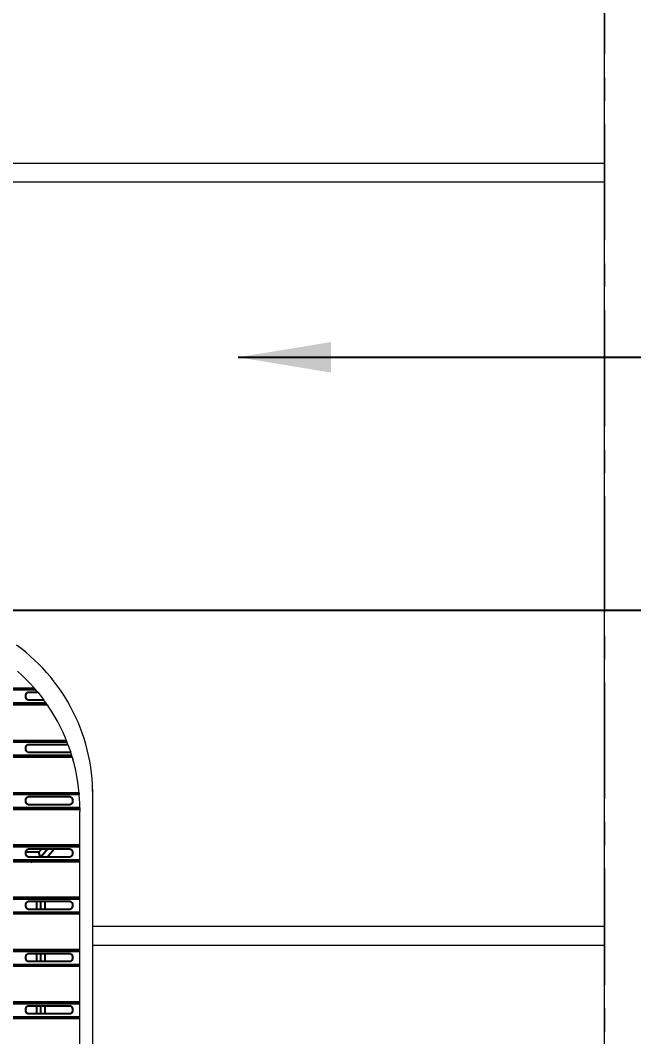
# Model space of a CAD drawing. Header units: inches. Extents: x 236662 to 497023, y -248575 to 81795.
# Drawn here: x 295333 to 295992, y -97910 to -96818 of the extents above; entities that cross this region are included whole.
import ezdxf

# ---------------------------------------------------------------- set-up
doc = ezdxf.new("R2010")
doc.units = ezdxf.units.IN
doc.header["$LTSCALE"] = 10
doc.header["$MEASUREMENT"] = 0
doc.linetypes.add('CENTER', pattern=[2, 1.25, -0.25, 0.25, -0.25])
for name, color, linetype, lineweight in [('02. HP_BE TONG', 1, 'Continuous', 35), ('05. HP_TRUC', 251, 'CENTER', 5), ('06. HP_THAY 1', 134, 'Continuous', 15)]:
    doc.layers.add(name, color=color, linetype=linetype, lineweight=lineweight)
for name, color, linetype in [('04. HP_CUA', 153, 'Continuous'), ('08. HP_DIM', 118, 'Continuous'), ('K-THUOC', 8, 'Continuous')]:
    doc.layers.add(name, color=color, linetype=linetype)
doc.styles.add('Dimtext', font='vni.common.VAVON.ttf')
doc.styles.add('text2', font='VHELVCN.TTF')
doc.dimstyles.new('AL-100', dxfattribs={"dimtxt": 220, "dimasz": 150, "dimexe": 150, "dimexo": 150, "dimgap": 80, "dimtad": 1, "dimdec": 0, "dimzin": 9, "dimtxsty": 'text2', "dimblk": 'ARCHTICK', "dimcen": 1, "dimdle": 150, "dimclrd": 256, "dimclre": 256, "dimclrt": 7, "dimadec": 0, "dimazin": 0, "dimtfac": 1, "dimtdec": 0, "dimtix": 1, "dimtmove": 2, "dimatfit": 3, "dimldrblk": 'ARCHTICK', "dimfxl": 1, "dimtolj": 1, "dimtzin": 0, "dimlwd": -1, "dimlwe": -1, "dimarcsym": 0})
doc.dimstyles.new('BAN VE CUA 100', dxfattribs={"dimscale": 0, "dimtxt": 90, "dimasz": 50, "dimexe": 20, "dimexo": 50, "dimgap": 30, "dimtad": 1, "dimdec": 0, "dimdsep": 46, "dimtxsty": 'Dimtext', "dimblk": 'ARCHTICK', "dimcen": 250, "dimdle": 20, "dimclrd": 256, "dimclre": 256, "dimclrt": 7, "dimadec": 0, "dimazin": 0, "dimtfac": 1, "dimtdec": 0, "dimtix": 1, "dimtmove": 2, "dimatfit": 3, "dimfxl": 1, "dimtolj": 1, "dimarcsym": 0})

# ---------------------------------------------------------------- blocks, each defined once
blk = doc.blocks.new('KHUNG TEN A-3')
at = {"layer": '02. HP_BE TONG', "color": 1, "const_width": 0.5}
blk.add_lwpolyline([(15, 5), (415, 5), (415, 292), (15, 292)], close=True, dxfattribs=at)
at = {"layer": '06. HP_THAY 1'}
blk.add_lwpolyline([(0, 297), (420, 297), (420, 0), (0, 0)], close=True, dxfattribs=at)
at = {"layer": 'Defpoints'}
blk.add_lwpolyline([(0, 0), (420, 0), (420, 297), (0, 297)], close=True, dxfattribs=at)
blk = doc.blocks.new('_ArchTick')
at = {"color": 0, "linetype": 'ByBlock', "const_width": 0.15}
blk.add_lwpolyline([(-0.5, -0.5), (0.5, 0.5)], dxfattribs=at)
blk = doc.blocks.new('*D258')
at = {"layer": '08. HP_DIM', "transparency": 16777216}
for p, q in [((296582, -100401.7), (296582, -97301.7)), ((294310.4, -97451.7), (296732, -97451.7)), ((296110.4, -100251.7), (296732, -100251.7))]:
    blk.add_line(p, q, dxfattribs=at)
at = {"layer": 'Defpoints', "color": 0, "transparency": 16777216}
for p in [(294160.4, -97451.7), (296582, -97451.7), (295960.4, -100251.7)]:
    blk.add_point(p, dxfattribs=at)
at = {"layer": '08. HP_DIM', "transparency": 16777216, "xscale": 150, "yscale": 150, "zscale": 150}
for p, rotation in [((296582, -97451.7), 90), ((296582, -100251.7), 270)]:
    blk.add_blockref('_ArchTick', p, dxfattribs=dict(at, rotation=rotation))
at = {"layer": '08. HP_DIM', "color": 7, "transparency": 16777216, "insert": (296389.6, -98851.7), "char_height": 220, "attachment_point": 5, "rotation": 90, "style": 'text2'}
blk.add_mtext('\\A1;2800', dxfattribs=at)
blk = doc.blocks.new('*D259')
at = {"layer": '08. HP_DIM', "transparency": 16777216}
for p, q in [((296582, -97601.7), (296582, -96451.7)), ((295260.4, -96601.7), (296732, -96601.7)), ((294310.4, -97451.7), (296732, -97451.7))]:
    blk.add_line(p, q, dxfattribs=at)
at = {"layer": 'Defpoints', "color": 0, "transparency": 16777216}
for p in [(295110.4, -96601.7), (296582, -96601.7), (294160.4, -97451.7)]:
    blk.add_point(p, dxfattribs=at)
at = {"layer": '08. HP_DIM', "transparency": 16777216, "xscale": 150, "yscale": 150, "zscale": 150}
for p, rotation in [((296582, -96601.7), 90), ((296582, -97451.7), 270)]:
    blk.add_blockref('_ArchTick', p, dxfattribs=dict(at, rotation=rotation))
at = {"layer": '08. HP_DIM', "color": 7, "transparency": 16777216, "insert": (296389.6, -97026.7), "char_height": 220, "attachment_point": 5, "rotation": 90, "style": 'text2'}
blk.add_mtext('\\A1;850', dxfattribs=at)

msp = doc.modelspace()

# ---------------------------------------------------------------- linework, layer by layer
at = {"layer": '04. HP_CUA'}
for p, q in [((295349.2, -97537.4), (292966.2, -97537.4)), ((295347.9, -97535.9), (294860.4, -97535.9)), ((295338.5, -97544.1), (295338.6, -97542.9)), ((295338.6, -97545.2), (295338.5, -97544.1)), ((295338.6, -97542.9), (295338.9, -97541.9)), ((295338.9, -97546.2), (295338.6, -97545.2)), ((295338.9, -97541.9), (295339.3, -97541)), ((295339.3, -97547.2), (295338.9, -97546.2)), ((295339.3, -97541), (295339.9, -97540.3)), ((295339.9, -97547.8), (295339.3, -97547.2)), ((295339.9, -97540.3), (295340.6, -97539.8)), ((295340.6, -97548.3), (295339.9, -97547.8)), ((295340.6, -97539.8), (295341.4, -97539.7)), ((295341.4, -97548.4), (295340.6, -97548.3)), ((295341.4, -97539.7), (295351.1, -97539.7)), ((295358, -97548.4), (295341.4, -97548.4)), ((295360.3, -97551.7), (294860.4, -97551.7)), ((295361.5, -97553.4), (294860.4, -97553.4)), ((295361.5, -97553.4), (294860.4, -97553.4)), ((295382.3, -97592.1), (294860.4, -97592.1)), ((295382.9, -97593.6), (292932.5, -97593.6)), ((295338.5, -97600.2), (295338.6, -97599.1)), ((295338.6, -97601.4), (295338.5, -97600.2)), ((295338.6, -97599.1), (295338.9, -97598.1)), ((295338.9, -97602.4), (295338.6, -97601.4)), ((295338.9, -97598.1), (295339.3, -97597.1)), ((295339.3, -97603.3), (295338.9, -97602.4)), ((295339.3, -97597.1), (295339.9, -97596.4)), ((295339.9, -97604), (295339.3, -97603.3)), ((295339.9, -97596.4), (295340.6, -97596)), ((295340.6, -97596), (295341.4, -97595.9)), ((295341.4, -97595.9), (295383.8, -97595.9)), ((295387.9, -97607.9), (294860.4, -97607.9)), ((295388.4, -97609.6), (294860.4, -97609.6)), ((295340.6, -97604.5), (295339.9, -97604)), ((295341.4, -97604.6), (295340.6, -97604.5)), ((295385.7, -97604.6), (295341.4, -97604.6)), ((295395.9, -97649.8), (292919.5, -97649.8)), ((295395.8, -97648.2), (294860.4, -97648.2)), ((295338.5, -97656.4), (295338.6, -97655.3)), ((295338.6, -97657.6), (295338.5, -97656.4)), ((295338.6, -97655.3), (295338.9, -97654.2)), ((295338.9, -97658.6), (295338.6, -97657.6)), ((295338.9, -97654.2), (295339.3, -97653.3)), ((295339.3, -97653.3), (295339.9, -97652.6)), ((295339.9, -97652.6), (295340.6, -97652.2)), ((295340.6, -97652.2), (295341.4, -97652)), ((295341.4, -97652), (295385.7, -97652)), ((295385.7, -97652), (295386.5, -97652.2)), ((295386.5, -97652.2), (295387.2, -97652.6)), ((295387.2, -97652.6), (295387.8, -97653.3)), ((295387.8, -97653.3), (295388.3, -97654.2)), ((295388.3, -97654.2), (295388.6, -97655.3)), ((295388.6, -97657.6), (295388.3, -97658.6)), ((295388.6, -97655.3), (295388.7, -97656.4)), ((295388.7, -97656.4), (295388.6, -97657.6)), ((295395.8, -97649), (295395.8, -97648.2)), ((295395.9, -97649.8), (295395.8, -97649)), ((295393.3, -97664.1), (292927.6, -97664.1)), ((295391.8, -97665.8), (292929, -97665.8)), ((295339.3, -97659.5), (295338.9, -97658.6)), ((295339.9, -97660.2), (295339.3, -97659.5)), ((295340.6, -97660.7), (295339.9, -97660.2)), ((295341.4, -97660.8), (295340.6, -97660.7)), ((295385.7, -97660.8), (295341.4, -97660.8)), ((295386.5, -97660.7), (295385.7, -97660.8)), ((295387.2, -97660.2), (295386.5, -97660.7)), ((295387.8, -97659.5), (295387.2, -97660.2)), ((295388.3, -97658.6), (295387.8, -97659.5)), ((295391.5, -97666.2), (295391.8, -97665.8)), ((295391.8, -97665.8), (295392.1, -97665.5)), ((295396.5, -97665.8), (295391.8, -97665.8)), ((295392.8, -97664.7), (295393.3, -97664.1)), ((295396.5, -97664.1), (295393.3, -97664.1)), ((295396.5, -97665.8), (295396.5, -97664.1)), ((295396.6, -97706), (292918.9, -97706)), ((295358.8, -97704.4), (292962.1, -97704.4)), ((295338.5, -97711.8), (295338.6, -97711.5)), ((295352.5, -97711.8), (295338.5, -97711.8)), ((295338.5, -97712.6), (295338.5, -97711.8)), ((295338.6, -97711.5), (295338.9, -97710.4)), ((295338.9, -97710.4), (295339.3, -97709.5)), ((295339.3, -97709.5), (295339.9, -97708.8)), ((295339.9, -97708.8), (295340.6, -97708.4)), ((295340.6, -97708.4), (295341.4, -97708.2)), ((295341.4, -97708.2), (295355.6, -97708.2)), ((295352.5, -97711.8), (295355.6, -97708.2)), ((295354.4, -97717), (295352.5, -97711.8)), ((295362.2, -97708.2), (295354.7, -97717)), ((295355.6, -97708.2), (295362.2, -97708.2)), ((295358.8, -97704.4), (295358.9, -97704.3)), ((295365.4, -97704.4), (295358.8, -97704.4)), ((295361.3, -97717), (295368.8, -97708.2)), ((295362.2, -97708.2), (295368.8, -97708.2)), ((295365.5, -97704.3), (295365.4, -97704.4)), ((295372, -97704.4), (295365.4, -97704.4)), ((295368.8, -97708.2), (295385.7, -97708.2)), ((295372, -97704.4), (295372.1, -97704.3)), ((295396.6, -97704.4), (295372, -97704.4)), ((295385.7, -97708.2), (295386.5, -97708.4)), ((295386.5, -97708.4), (295387.2, -97708.8)), ((295387.2, -97708.8), (295387.8, -97709.5)), ((295387.8, -97709.5), (295388.3, -97710.4)), ((295388.3, -97710.4), (295388.6, -97711.5)), ((295388.6, -97711.5), (295388.7, -97712.6)), ((295348.2, -97720.3), (294763.7, -97720.3)), ((295344.8, -97722), (294767.1, -97722)), ((295338.6, -97713.8), (295338.5, -97712.6)), ((295338.9, -97714.8), (295338.6, -97713.8)), ((295339.3, -97715.7), (295338.9, -97714.8)), ((295339.9, -97716.4), (295339.3, -97715.7)), ((295340.6, -97716.9), (295339.9, -97716.4)), ((295341.4, -97717), (295340.6, -97716.9)), ((295354.4, -97717), (295341.4, -97717)), ((295343.9, -97722.4), (295344.8, -97722)), ((295344.8, -97722), (295345.3, -97721.7)), ((295350.5, -97722), (295344.8, -97722)), ((295347, -97720.9), (295348.2, -97720.3)), ((295351.9, -97720.3), (295348.2, -97720.3)), ((295350.5, -97722), (295350.1, -97722.4)), ((295350.7, -97721.7), (295350.5, -97722)), ((295352.8, -97722), (295350.5, -97722)), ((295351.9, -97720.3), (295351.4, -97720.9)), ((295353.4, -97720.3), (295351.9, -97720.3)), ((295352.8, -97722), (295352.7, -97722.4)), ((295352.9, -97721.7), (295352.8, -97722)), ((295354.5, -97722), (295352.8, -97722)), ((295353.4, -97720.3), (295353.2, -97720.9)), ((295354.5, -97720.3), (295353.4, -97720.3)), ((295354.7, -97717), (295354.4, -97717)), ((295354.5, -97720.9), (295354.5, -97720.3)), ((295359.1, -97720.3), (295354.5, -97720.3)), ((295354.5, -97722), (295354.5, -97721.7)), ((295354.5, -97722.4), (295354.5, -97722)), ((295359.1, -97722), (295354.5, -97722)), ((295361.3, -97717), (295354.7, -97717)), ((295359.1, -97720.3), (295359.1, -97720.9)), ((295396.6, -97720.3), (295359.1, -97720.3)), ((295359.1, -97721.7), (295359.1, -97722)), ((295359.1, -97722), (295359.1, -97722.4)), ((295396.6, -97722), (295359.1, -97722)), ((295385.7, -97717), (295361.3, -97717)), ((295386.5, -97716.9), (295385.7, -97717)), ((295387.2, -97716.4), (295386.5, -97716.9)), ((295387.8, -97715.7), (295387.2, -97716.4)), ((295388.3, -97714.8), (295387.8, -97715.7)), ((295388.6, -97713.8), (295388.3, -97714.8)), ((295388.7, -97712.6), (295388.6, -97713.8)), ((295396.6, -97762.2), (292918.9, -97762.2)), ((295349.8, -97760.6), (295324, -97760.6)), ((295338.6, -97767.7), (295338.9, -97766.6)), ((295338.9, -97766.6), (295339.3, -97765.7)), ((295339.3, -97765.7), (295339.9, -97765)), ((295339.9, -97765), (295340.6, -97764.6)), ((295340.6, -97764.6), (295341.4, -97764.4)), ((295341.4, -97764.4), (295349.8, -97764.4)), ((295349.8, -97760.5), (295349.8, -97760.6)), ((295354.5, -97760.6), (295349.8, -97760.6)), ((295349.8, -97764.4), (295349.8, -97773.2)), ((295349.8, -97764.4), (295354.5, -97764.4)), ((295354.5, -97760.6), (295354.5, -97760.5)), ((295359.1, -97760.6), (295354.5, -97760.6)), ((295354.5, -97773.2), (295354.5, -97764.4)), ((295354.5, -97764.4), (295359.1, -97764.4)), ((295359.1, -97760.5), (295359.1, -97760.6)), ((295396.6, -97760.6), (295359.1, -97760.6)), ((295359.1, -97764.4), (295359.1, -97773.2)), ((295359.1, -97764.4), (295385.7, -97764.4)), ((295385.7, -97764.4), (295386.5, -97764.6)), ((295386.5, -97764.6), (295387.2, -97765)), ((295387.2, -97765), (295387.8, -97765.7)), ((295387.8, -97765.7), (295388.3, -97766.6)), ((295388.3, -97766.6), (295388.6, -97767.7)), ((295349.8, -97776.5), (295310.5, -97776.5)), ((295338.5, -97768.8), (295338.6, -97767.7)), ((295338.6, -97769.9), (295338.5, -97768.8)), ((295338.9, -97771), (295338.6, -97769.9)), ((295339.3, -97771.9), (295338.9, -97771)), ((295339.9, -97772.6), (295339.3, -97771.9)), ((295340.6, -97773), (295339.9, -97772.6)), ((295341.4, -97773.2), (295340.6, -97773)), ((295349.8, -97773.2), (295341.4, -97773.2)), ((295354.5, -97773.2), (295349.8, -97773.2)), ((295349.8, -97776.5), (295349.8, -97777.1)), ((295354.5, -97776.5), (295349.8, -97776.5)), ((295349.8, -97777.9), (295349.8, -97778.1)), ((295359.1, -97773.2), (295354.5, -97773.2)), ((295354.5, -97777.1), (295354.5, -97776.5)), ((295359.1, -97776.5), (295354.5, -97776.5)), ((295354.5, -97778.1), (295354.5, -97777.9)), ((295385.7, -97773.2), (295359.1, -97773.2)), ((295359.1, -97776.5), (295359.1, -97777.1)), ((295396.6, -97776.5), (295359.1, -97776.5)), ((295359.1, -97777.9), (295359.1, -97778.1)), ((295386.5, -97773), (295385.7, -97773.2)), ((295387.2, -97772.6), (295386.5, -97773)), ((295387.8, -97771.9), (295387.2, -97772.6)), ((295388.3, -97771), (295387.8, -97771.9)), ((295388.6, -97769.9), (295388.3, -97771)), ((295388.6, -97767.7), (295388.7, -97768.8)), ((295388.7, -97768.8), (295388.6, -97769.9)), ((295349.8, -97778.1), (295309.1, -97778.1)), ((295349.8, -97778.1), (295349.8, -97778.6)), ((295354.5, -97778.1), (295349.8, -97778.1)), ((295354.5, -97778.6), (295354.5, -97778.1)), ((295359.1, -97778.1), (295354.5, -97778.1)), ((295359.1, -97778.1), (295359.1, -97778.6)), ((295396.6, -97778.1), (295359.1, -97778.1)), ((295396.6, -97818.4), (292918.9, -97818.4)), ((295349.8, -97816.8), (295284.5, -97816.8)), ((295339.3, -97821.9), (295339.9, -97821.2)), ((295339.9, -97821.2), (295340.6, -97820.8)), ((295340.6, -97820.8), (295341.4, -97820.6)), ((295341.4, -97820.6), (295349.8, -97820.6)), ((295349.8, -97816.7), (295349.8, -97816.8)), ((295354.5, -97816.8), (295349.8, -97816.8)), ((295349.8, -97820.6), (295349.8, -97829.4)), ((295349.8, -97820.6), (295354.5, -97820.6)), ((295354.5, -97816.8), (295354.5, -97816.7)), ((295359.1, -97816.8), (295354.5, -97816.8)), ((295354.5, -97829.4), (295354.5, -97820.6)), ((295354.5, -97820.6), (295359.1, -97820.6)), ((295359.1, -97816.7), (295359.1, -97816.8)), ((295396.6, -97816.8), (295359.1, -97816.8)), ((295359.1, -97820.6), (295359.1, -97829.4)), ((295359.1, -97820.6), (295385.7, -97820.6)), ((295385.7, -97820.6), (295386.5, -97820.8)), ((295386.5, -97820.8), (295387.2, -97821.2)), ((295387.2, -97821.2), (295387.8, -97821.9)), ((295349.8, -97832.7), (295284.5, -97832.7)), ((295338.5, -97825), (295338.6, -97823.9)), ((295338.6, -97826.1), (295338.5, -97825)), ((295338.6, -97823.9), (295338.9, -97822.8)), ((295338.9, -97827.2), (295338.6, -97826.1)), ((295338.9, -97822.8), (295339.3, -97821.9)), ((295339.3, -97828.1), (295338.9, -97827.2)), ((295339.9, -97828.8), (295339.3, -97828.1)), ((295340.6, -97829.2), (295339.9, -97828.8)), ((295341.4, -97829.4), (295340.6, -97829.2)), ((295349.8, -97829.4), (295341.4, -97829.4)), ((295354.5, -97829.4), (295349.8, -97829.4)), ((295349.8, -97832.7), (295349.8, -97833.3)), ((295354.5, -97832.7), (295349.8, -97832.7)), ((295359.1, -97829.4), (295354.5, -97829.4)), ((295354.5, -97833.3), (295354.5, -97832.7)), ((295359.1, -97832.7), (295354.5, -97832.7)), ((295385.7, -97829.4), (295359.1, -97829.4)), ((295359.1, -97832.7), (295359.1, -97833.3)), ((295396.6, -97832.7), (295359.1, -97832.7)), ((295386.5, -97829.2), (295385.7, -97829.4)), ((295387.2, -97828.8), (295386.5, -97829.2)), ((295387.8, -97828.1), (295387.2, -97828.8)), ((295387.8, -97821.9), (295388.3, -97822.8)), ((295388.3, -97827.2), (295387.8, -97828.1)), ((295388.3, -97822.8), (295388.6, -97823.9)), ((295388.6, -97826.1), (295388.3, -97827.2)), ((295388.6, -97823.9), (295388.7, -97825)), ((295388.7, -97825), (295388.6, -97826.1)), ((295349.8, -97834.3), (295284.5, -97834.3)), ((295349.8, -97834.1), (295349.8, -97834.3)), ((295349.8, -97834.3), (295349.8, -97834.8)), ((295354.5, -97834.3), (295349.8, -97834.3)), ((295354.5, -97834.3), (295354.5, -97834.1)), ((295354.5, -97834.8), (295354.5, -97834.3)), ((295359.1, -97834.3), (295354.5, -97834.3)), ((295359.1, -97834.1), (295359.1, -97834.3)), ((295359.1, -97834.3), (295359.1, -97834.8)), ((295396.6, -97834.3), (295359.1, -97834.3)), ((295396.6, -97874.6), (292918.9, -97874.6)), ((295349.8, -97873), (295284.5, -97873)), ((295349.8, -97872.9), (295349.8, -97873)), ((295354.5, -97873), (295349.8, -97873)), ((295354.5, -97873), (295354.5, -97872.9)), ((295359.1, -97873), (295354.5, -97873)), ((295359.1, -97872.9), (295359.1, -97873)), ((295396.6, -97873), (295359.1, -97873)), ((295338.5, -97881.2), (295338.6, -97880.1)), ((295338.6, -97882.3), (295338.5, -97881.2)), ((295338.6, -97880.1), (295338.9, -97879)), ((295338.9, -97883.4), (295338.6, -97882.3)), ((295338.9, -97879), (295339.3, -97878.1)), ((295339.3, -97884.3), (295338.9, -97883.4)), ((295339.3, -97878.1), (295339.9, -97877.4)), ((295339.9, -97885), (295339.3, -97884.3)), ((295339.9, -97877.4), (295340.6, -97877)), ((295340.6, -97885.4), (295339.9, -97885)), ((295340.6, -97877), (295341.4, -97876.8)), ((295341.4, -97885.6), (295340.6, -97885.4)), ((295341.4, -97876.8), (295349.8, -97876.8)), ((295349.8, -97885.6), (295341.4, -97885.6)), ((295349.8, -97876.8), (295349.8, -97885.6)), ((295349.8, -97876.8), (295354.5, -97876.8)), ((295354.5, -97885.6), (295349.8, -97885.6)), ((295354.5, -97885.6), (295354.5, -97876.8)), ((295354.5, -97876.8), (295359.1, -97876.8)), ((295359.1, -97885.6), (295354.5, -97885.6)), ((295359.1, -97876.8), (295359.1, -97885.6)), ((295359.1, -97876.8), (295385.7, -97876.8)), ((295385.7, -97885.6), (295359.1, -97885.6)), ((295385.7, -97876.8), (295386.5, -97877)), ((295386.5, -97885.4), (295385.7, -97885.6)), ((295386.5, -97877), (295387.2, -97877.4)), ((295387.2, -97885), (295386.5, -97885.4)), ((295387.2, -97877.4), (295387.8, -97878.1)), ((295387.8, -97884.3), (295387.2, -97885)), ((295387.8, -97878.1), (295388.3, -97879)), ((295388.3, -97883.4), (295387.8, -97884.3)), ((295388.3, -97879), (295388.6, -97880.1)), ((295388.6, -97882.3), (295388.3, -97883.4)), ((295388.6, -97880.1), (295388.7, -97881.2)), ((295388.7, -97881.2), (295388.6, -97882.3)), ((295349.8, -97888.9), (295284.5, -97888.9)), ((295349.8, -97890.5), (295284.5, -97890.5)), ((295349.8, -97888.9), (295349.8, -97889.4)), ((295354.5, -97888.9), (295349.8, -97888.9)), ((295349.8, -97890.3), (295349.8, -97890.5)), ((295349.8, -97890.5), (295349.8, -97891)), ((295354.5, -97890.5), (295349.8, -97890.5)), ((295354.5, -97889.4), (295354.5, -97888.9)), ((295359.1, -97888.9), (295354.5, -97888.9)), ((295354.5, -97890.5), (295354.5, -97890.3)), ((295354.5, -97891), (295354.5, -97890.5)), ((295359.1, -97890.5), (295354.5, -97890.5)), ((295359.1, -97888.9), (295359.1, -97889.4)), ((295396.6, -97888.9), (295359.1, -97888.9)), ((295359.1, -97890.3), (295359.1, -97890.5)), ((295359.1, -97890.5), (295359.1, -97891)), ((295396.6, -97890.5), (295359.1, -97890.5))]:
    msp.add_line(p, q, dxfattribs=at)
at = {"layer": '05. HP_TRUC', "ltscale": 10}
msp.add_line((295960.4, -83129.3), (295960.4, -101712.8), dxfattribs=at)
at = {"layer": '06. HP_THAY 1'}
for p, q in [((295960.4, -96971.7), (295960.4, -96601.7)), ((295960.4, -96971.7), (292360.4, -96971.7)), ((295960.4, -96991.7), (295960.4, -96971.7)), ((295960.4, -96991.7), (292360.4, -96991.7)), ((295960.4, -97791.7), (295960.4, -96991.7)), ((295333.6, -97493), (295328.5, -97489.3)), ((295338.5, -97497), (295333.6, -97493)), ((295343.3, -97501.1), (295338.5, -97497)), ((295347.9, -97505.3), (295343.3, -97501.1)), ((295352.5, -97509.7), (295347.9, -97505.3)), ((295356.9, -97514.2), (295352.5, -97509.7)), ((295361.1, -97518.9), (295356.9, -97514.2)), ((295334.1, -97521.5), (295329.4, -97517.2)), ((295338.6, -97525.9), (295334.1, -97521.5)), ((295343, -97530.4), (295338.6, -97525.9)), ((295365.2, -97523.7), (295361.1, -97518.9)), ((295369.1, -97528.6), (295365.2, -97523.7)), ((295347.2, -97535), (295343, -97530.4)), ((295347.9, -97535.9), (295347.2, -97535)), ((295349.2, -97537.4), (295347.9, -97535.9)), ((295351.1, -97539.7), (295349.2, -97537.4)), ((295372.9, -97533.6), (295369.1, -97528.6)), ((295376.5, -97538.8), (295372.9, -97533.6)), ((295351.1, -97539.7), (295351.3, -97539.8)), ((295351.3, -97539.8), (295355.2, -97544.8)), ((295355.2, -97544.8), (295358, -97548.4)), ((295359, -97549.8), (295358, -97548.4)), ((295379.9, -97544.1), (295376.5, -97538.8)), ((295383.2, -97549.5), (295379.9, -97544.1)), ((295360.3, -97551.7), (295359, -97549.8)), ((295361.5, -97553.4), (295360.3, -97551.7)), ((295361.5, -97553.4), (295361.5, -97553.4)), ((295361.5, -97553.4), (295362.6, -97555)), ((295366, -97560.2), (295362.6, -97555)), ((295386.3, -97554.9), (295383.2, -97549.5)), ((295389.2, -97560.5), (295386.3, -97554.9)), ((295369.3, -97565.6), (295366, -97560.2)), ((295372.4, -97571.1), (295369.3, -97565.6)), ((295392, -97566.2), (295389.2, -97560.5)), ((295394.6, -97571.9), (295392, -97566.2)), ((295375.4, -97576.7), (295372.4, -97571.1)), ((295378.1, -97582.4), (295375.4, -97576.7)), ((295396.9, -97577.8), (295394.6, -97571.9)), ((295399.1, -97583.7), (295396.9, -97577.8)), ((295380.7, -97588.1), (295378.1, -97582.4)), ((295382.3, -97592.1), (295380.7, -97588.1)), ((295382.9, -97593.6), (295382.3, -97592.1)), ((295401.1, -97589.7), (295399.1, -97583.7)), ((295402.9, -97595.7), (295401.1, -97589.7)), ((295383, -97594), (295382.9, -97593.6)), ((295383.8, -97595.9), (295383, -97594)), ((295383.8, -97595.9), (295385.2, -97599.9)), ((295385.2, -97599.9), (295386.7, -97604.3)), ((295404.6, -97601.8), (295402.9, -97595.7)), ((295406, -97607.9), (295404.6, -97601.8)), ((295386.5, -97604.5), (295385.7, -97604.6)), ((295386.7, -97604.3), (295386.5, -97604.5)), ((295387.2, -97605.8), (295386.7, -97604.3)), ((295387.9, -97607.9), (295387.2, -97605.8)), ((295388.4, -97609.6), (295387.9, -97607.9)), ((295388.4, -97609.6), (295389.1, -97611.9)), ((295390.7, -97618), (295389.1, -97611.9)), ((295407.2, -97614.1), (295406, -97607.9)), ((295408.3, -97620.3), (295407.2, -97614.1)), ((295392.1, -97624.1), (295390.7, -97618)), ((295393.3, -97630.3), (295392.1, -97624.1)), ((295409.1, -97626.6), (295408.3, -97620.3)), ((295394.4, -97636.5), (295393.3, -97630.3)), ((295409.7, -97632.8), (295409.1, -97626.6)), ((295410.2, -97639.1), (295409.7, -97632.8)), ((295395.2, -97642.7), (295394.4, -97636.5)), ((295395.8, -97648.2), (295395.2, -97642.7)), ((295410.3, -97642.3), (295410.2, -97639.1)), ((295410.4, -97645.4), (295410.3, -97642.3)), ((295410.4, -97651.7), (295410.3, -97642.3)), ((295410.4, -97651.7), (295410.4, -97645.4)), ((295396.3, -97655.3), (295395.9, -97649.8)), ((295396.4, -97658.4), (295396.3, -97655.3)), ((295410.4, -97791.7), (295410.4, -97651.7)), ((295396.5, -97661.6), (295396.4, -97658.4)), ((295396.5, -97664.1), (295396.4, -97658.4)), ((295396.5, -97664.1), (295396.5, -97661.6)), ((295396.5, -97665.8), (295396.6, -97667.9)), ((295396.6, -97704.4), (295396.6, -97667.9)), ((295396.6, -97706), (295396.6, -97704.4)), ((295396.6, -97720.3), (295396.6, -97706)), ((295396.6, -97722), (295396.6, -97720.3)), ((295396.6, -97760.6), (295396.6, -97722)), ((295396.6, -97762.2), (295396.6, -97760.6)), ((295396.6, -97776.5), (295396.6, -97762.2)), ((295396.6, -97778.1), (295396.6, -97776.5)), ((295396.6, -97816.8), (295396.6, -97778.1)), ((295410.4, -97811.7), (295410.4, -97791.7)), ((295445.5, -97791.7), (295410.4, -97791.7)), ((295960.4, -97791.7), (295445.5, -97791.7)), ((295960.4, -97811.7), (295960.4, -97791.7)), ((295396.6, -97818.4), (295396.6, -97816.8)), ((295396.6, -97832.7), (295396.6, -97818.4)), ((295410.4, -98611.7), (295410.4, -97811.7)), ((295410.4, -97811.7), (295445.5, -97811.7)), ((295445.5, -97811.7), (295960.4, -97811.7)), ((295960.4, -98611.7), (295960.4, -97811.7)), ((295396.6, -97834.3), (295396.6, -97832.7)), ((295396.6, -97873), (295396.6, -97834.3)), ((295396.6, -97874.6), (295396.6, -97873)), ((295396.6, -97888.9), (295396.6, -97874.6)), ((295396.6, -97890.5), (295396.6, -97888.9)), ((295396.6, -97929.2), (295396.6, -97890.5))]:
    msp.add_line(p, q, dxfattribs=at)

# ---------------------------------------------------------------- block references
at = {"color": 1, "extrusion": (-2.60012e-09, -0.006863, 0.999976), "xscale": 75.4676488820624, "yscale": 75.4676488820624, "zscale": 75.4676488820624, "rotation": 269.9999565870517}
msp.add_blockref('KHUNG TEN A-3', (282444.6, -78209.2, 567.6), dxfattribs=at)

# ---------------------------------------------------------------- dimensions: what is measured, and where the dimension line sits
at = {"layer": '08. HP_DIM'}
for base, p1, p2, picture, middle in [((296582, -96601.7), (294160.4, -97451.7), (295110.4, -96601.7), '*D259', (296389.6, -97026.7)), ((296582, -97451.7), (295960.4, -100251.7), (294160.4, -97451.7), '*D258', (296389.6, -98851.7))]:
    dim = msp.add_linear_dim(base=base, p1=p1, p2=p2, angle=90, dimstyle='AL-100', dxfattribs=at)
    dim.commit()
    dim.dimension.update_dxf_attribs({"geometry": picture, "text_midpoint": middle})

# ---------------------------------------------------------------- leaders
at = {"layer": 'K-THUOC'}
msp.add_leader([(295566.7, -97180), (298847.1, -97180)], dimstyle='BAN VE CUA 100', override={"dimscale": 1, "dimasz": 100, "dimtad": 0}, dxfattribs=at)

doc.saveas('drawing.dxf')
